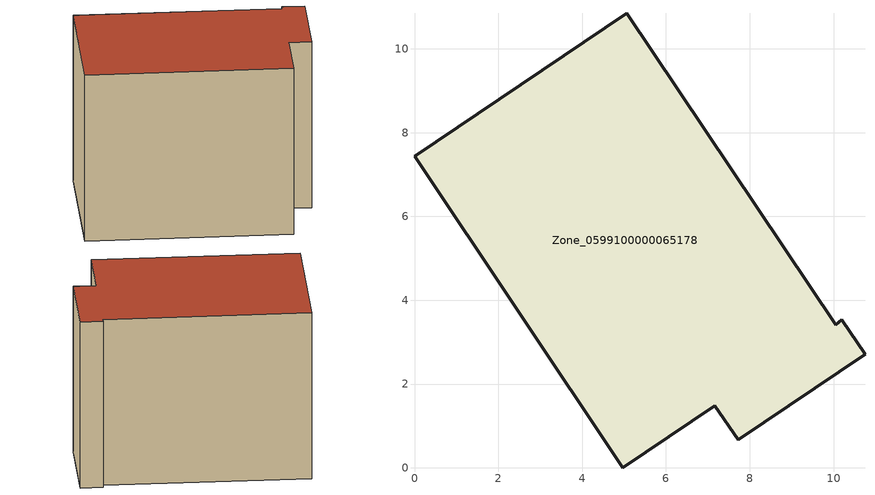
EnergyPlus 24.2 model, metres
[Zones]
Zone_0599100000065178
 floor ground (C_G): 7.17,1.48 4.97,0 0,7.43 5.07,10.85 10.05,3.42 10.2,3.53 10.75,2.71 7.72,0.67 z0
 wall outside (C_F): 5.07,10.85 0,7.43 4.97,0 7.17,1.48 7.72,0.67 10.75,2.71 10.2,3.53 10.05,3.42 5.07,10.85 z0:7.79
 roof outside (C_R): 10.75,2.71 10.2,3.53 10.05,3.42 5.07,10.85 0,7.43 4.97,0 7.17,1.48 7.72,0.67 z7.79
[BUILDING]
Pand.0599100000065178: North Axis=0; Terrain=City; Loads Convergence Tolerance Value=0.04; Temperature Convergence Tolerance Value=0.4; Solar Distribution=FullExterior; Maximum Number of Warmup Days=25; Minimum Number of Warmup Days=1
[Site:Location]
Rotterdam.The.Hague.AP_ZH_NLD Design_Conditions: Latitude=51.96; Longitude=4.45; Time Zone=1; Elevation=-4.5
[SITE:GROUNDTEMPERATURE:BUILDINGSURFACE]
18, 18, 18, 18, 18, 18, 18, 18, 18, 18, 18, 18
[MATERIAL] Thermal Absorptance=0.9; Solar Absorptance=0.7; Visible Absorptance=0.7
Name | Roughness | Thickness | Conductivity | Density | Specific Heat
G.TI.1965-1974 | MediumSmooth | 0.15 | 0.882353 | 540 | 1210
F.TI.1965-1974 | Rough | 0.3 | 0.697674 | 1920 | 840
R.TI.1965-1974 | MediumRough | 0.2 | 0.232558 | 1500 | 1000
[CONSTRUCTION]
C_G: G.TI.1965-1974
C_F: F.TI.1965-1974
C_R: R.TI.1965-1974
[ZONE]
Zone_0599100000065178: Type=1; Multiplier=1; Ceiling Height=Autocalculate; Volume=Autocalculate; Floor Area=autocalculate; Part of Total Floor Area=Yes
[ZONEINFILTRATION:DESIGNFLOWRATE]
Infil_Zone_0599100000065178: Zone or ZoneList or Space or SpaceList=Zone_0599100000065178; Schedule=AlwaysOn; Design Flow Rate Calculation Method=Flow/Area; Flow Rate per Floor Area=0.003; Constant Term Coefficient=1; Temperature Term Coefficient=0; Velocity Term Coefficient=0; Velocity Squared Term Coefficient=0
[HVACTEMPLATE:ZONE:IDEALLOADSAIRSYSTEM]
Zone_0599100000065178: Maximum Heating Supply Air Temperature=50; Minimum Cooling Supply Air Temperature=13; Maximum Heating Supply Air Humidity Ratio=0.0156; Minimum Cooling Supply Air Humidity Ratio=0.0077; Heating Limit=NoLimit; Cooling Limit=NoLimit; Dehumidification Control Type=ConstantSensibleHeatRatio; Cooling Sensible Heat Ratio=0.7; Dehumidification Setpoint=60; Humidification Control Type=None; Humidification Setpoint=30; Outdoor Air Method=None; Outdoor Air Flow Rate per Person=0.00944; Outdoor Air Flow Rate per Zone Floor Area=0; Outdoor Air Flow Rate per Zone=0; Demand Controlled Ventilation Type=None; Outdoor Air Economizer Type=NoEconomizer; Heat Recovery Type=None; Sensible Heat Recovery Effectiveness=0.7; Latent Heat Recovery Effectiveness=0.65
[ZONECONTROL:THERMOSTAT]
ThermostatControl_Zone_0599100000065178: Zone or ZoneList=Zone_0599100000065178; Control Type Schedule=DualSetpointControlType; Control 1=Thermostat_Zone_0599100000065178; Temperature Difference Between Cutout And Setpoint=0
[THERMOSTATSETPOINT:DUALSETPOINT]
Thermostat_Zone_0599100000065178: Heating Setpoint Temperature Schedule=HeatingSetpoint_Zone_0599100000065178; Cooling Setpoint Temperature Schedule=CoolingSetpoint_Zone_0599100000065178
[SCHEDULE:COMPACT]
HeatingSetpoint_Zone_0599100000065178: Through: 12/31, For: AllDays, Until: 24:00, 21
CoolingSetpoint_Zone_0599100000065178: Through: 12/31, For: AllDays, Until: 24:00, 24
DualSetpointControlType: Through: 12/31, For: AllDays, Until: 24:00, 4
AlwaysOn: Through: 12/31, For: AllDays, Until: 24:00, 1
